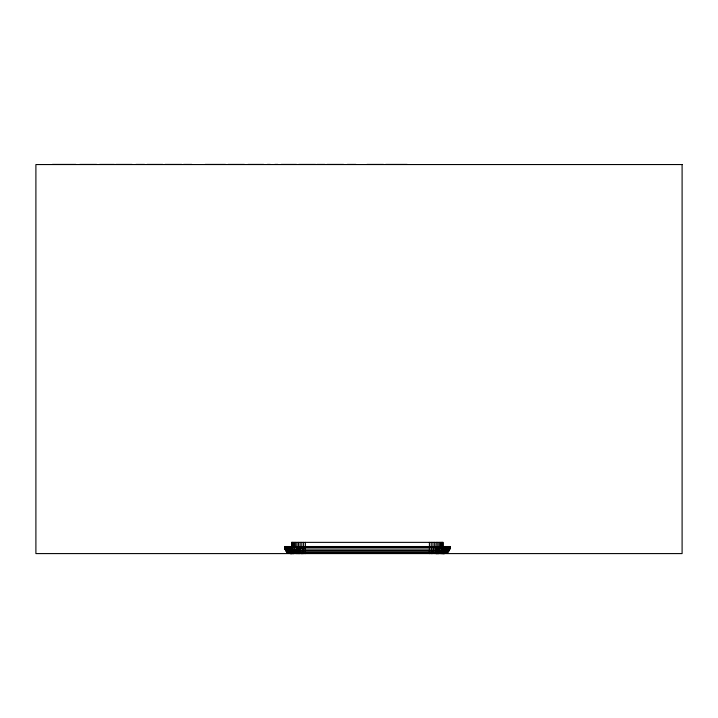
<?xml version="1.0" encoding="UTF-8"?>
<svg xmlns="http://www.w3.org/2000/svg" width="718" height="718" viewBox="0 0 718 718"><rect width="100%" height="100%" fill="white"/><g stroke="black" fill="none" stroke-linecap="round" stroke-linejoin="round"><path stroke-width="1.08" d="M436.284 542.368L435.97 550.518L434.74 553.381L431.321 553.587L431.733 546.524M289.246 546.524C288.618 549.602 290.431 553.434 293.877 553.587L291.75 553.381L292.818 553.587C289.031 553.883 286.356 550.042 286.778 546.524M449.953 546.524C450.581 550.114 447.592 553.632 443.939 553.587L448.167 551.783L449.746 549.037M284.866 546.524L284.947 549.037L449.872 549.037L450.078 547.448L450.078 546.524L284.732 546.524C284.301 550.105 287.2 553.632 290.871 553.587L286.653 551.783L285.073 549.037L285.252 546.524M434.74 553.381C439.111 554.565 445.07 552.6 444.029 546.524M448.921 546.524C449.351 550.069 446.578 553.775 442.835 553.587C446.264 553.309 448.382 549.746 448.032 546.524M292.818 553.587L289.058 551.783L287.685 549.037L287.9 546.524M438.384 546.524L436.643 551.783L434.982 553.587M446.865 552.761L449.091 550.518L449.953 547.448M290.88 553.381L291.975 553.587L289.148 552.761L287.065 550.518L286.778 547.448L287.685 549.037M440.412 546.524L438.851 551.783L436.679 553.587M305.392 542.368L305.392 553.587L303.292 553.381L303.086 546.524M444.63 553.381L443.446 553.587C447.126 553.614 449.719 549.979 449.567 546.524M438.258 553.587L440.906 551.783L442.306 546.524M433.008 553.381L434.022 546.524M443.939 553.381L442.001 553.587C445.375 553.273 447.233 549.638 446.919 546.524M442.835 553.587L446.847 551.783L448.921 547.448L449.172 549.037M303.499 553.587L301.641 553.587L300.842 552.761L300.106 549.037L300.797 546.524M301.641 553.587L299.226 553.381L297.799 550.518L297.566 549.037L298.571 547.448L298.526 542.368M290.431 551.783L291.364 550.518L290.79 546.524M446.901 552.761L448.759 550.518M436.409 553.381L437.603 551.783L438.384 547.448L439.649 549.037M293.877 553.587L292.8 553.381L299.837 553.587M446.219 550.518L447.844 549.037M447.808 551.783L443.823 553.587L445.429 553.381L443.823 553.587M443.06 553.381L440.942 553.587C444.289 553.273 445.842 549.512 445.573 546.524M440.942 553.587L442.198 553.381M442.001 553.587L443.374 553.381M443.446 553.587L445.124 553.381M431.222 553.381L429.418 553.587L429.418 542.368M439.694 553.587L442.019 553.381M52.387 164.413L75.937 164.413M79.761 164.413L96.706 164.413M99.587 164.413L114.431 164.413M115.769 164.413L132.13 164.413M135.908 164.413L144.623 164.413M147.002 164.413L162.771 164.413M165.059 164.413L181.753 164.413M183.512 164.413L191.841 164.413M205.168 164.413L225.578 164.413M228.1 164.413L244.452 164.413M247.916 164.413L263.685 164.413M267.284 164.413L270.3 164.413M274.814 164.413L277.875 164.413M281.205 164.413L296.534 164.413M298.715 164.413L315.651 164.413M316.773 164.413L325.101 164.413M326.896 164.413L343.59 164.413M347.252 164.413L355.966 164.413M366.952 164.413L383.511 164.413M385.629 164.413L407.205 164.413M284.732 547.448L450.078 547.448M285.558 550.518L449.262 550.518M286.536 551.783L448.283 551.783M287.801 552.761L447.009 552.761M445.528 553.381L289.282 553.381L290.996 553.587L286.653 551.783L284.866 547.448L285.073 549.037M285.899 546.524C285.468 550.069 288.241 553.775 291.975 553.587M289.686 553.381L291.364 553.587L290.189 553.381M290.996 553.587L286.697 551.783M291.364 553.587L287.173 551.783M295.125 553.587L292.953 552.761L287.9 547.448M295.592 553.381L296.552 553.587M297.342 553.381L298.132 553.587M431.536 551.783L433.34 552.761M294.407 546.524L294.515 549.037L296.785 550.518L298.401 553.381M295.349 553.381L293.025 550.518L292.513 546.524M303.086 547.448L305.392 549.037M296.821 553.381L295.358 551.783L294.515 549.037M288.241 552.761L286.051 550.518L285.252 547.448M300.797 547.448L302.727 549.037M443.446 550.518L440.412 547.448M289.246 547.448L290.934 549.037M442.306 547.448L443.886 549.037M441.498 550.518L442.755 551.783M300.106 549.037L298.571 547.448L298.841 550.518L300.07 553.381M296.435 546.524L297.566 549.037M436.248 547.448L437.244 549.037M285.899 547.448L286.5 549.037M296.785 550.518L296.435 547.448M448.032 547.448L448.319 549.037M449.567 547.448L449.701 549.037M443.15 546.524L443.15 542.368L291.67 542.368L291.67 546.524M442.683 542.368L442.683 546.524M442.108 542.368L442.108 546.524M441.31 542.368L441.31 546.524M440.313 542.368L440.313 546.524M439.129 542.368L439.129 546.524M437.783 542.368L437.783 546.524M434.677 542.368L434.677 546.524M432.972 542.368L432.972 546.524M431.213 542.368L431.213 546.524M303.606 542.368L303.606 546.524M301.838 542.368L301.838 546.524M300.142 542.368L300.142 546.524M297.037 542.368L297.037 546.524M295.69 542.368L295.69 546.524M294.506 542.368L294.506 546.524M293.509 542.368L293.509 546.524M292.711 542.368L292.711 546.524M292.136 542.368L292.136 546.524M291.786 542.368L291.786 546.524M682.1 164.548L35.9 164.548L35.9 553.587L682.1 553.587L682.1 164.548"/></g></svg>
